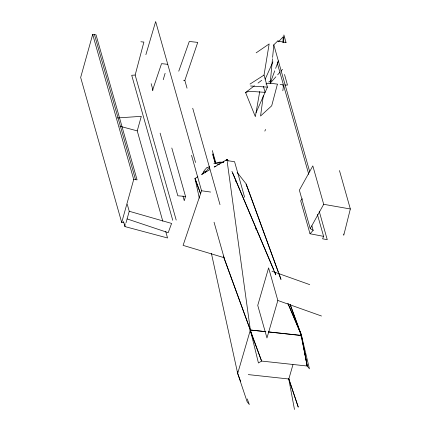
<?xml version="1.0" encoding="UTF-8"?>
<svg xmlns="http://www.w3.org/2000/svg" width="431" height="431" viewBox="0 0 431 431"><rect width="100%" height="100%" fill="white"/><g stroke="black" fill="none" stroke-linecap="round" stroke-linejoin="round"><path stroke-width="0.65" d="M283.69 42.243L283.9 34.938L286.071 42.626L277.683 41.02L273.804 44.819L272.618 57.398M282.973 42.68L283.178 36.834L278.394 41.807L277.968 40.74M165.72 231.522L167.546 237.977L124.963 226.593L125.082 223.614M265.911 83.916L270.189 83.221L272.494 58.724M282.833 90.774L283.35 86.798L282.806 84.891M263.298 95.725L260.566 116.02L271.697 105.805L277.354 84.422M256.057 112.615L267.43 87.137L264.025 75.096L269.154 43.935L256.159 52.841M259.737 91.517L255.351 116.639L245.557 92.487L254.403 85.812M235.558 181.435L235.8 180.11M339.466 170.557L350.338 208.981L343.76 235.288L343.399 234.006M176.198 220.063L135.162 75.042L143.9 42.06L140.889 41.775M92.687 34.421L133.723 179.447L137.069 179.862L96.032 34.841L92.687 34.421L80.662 77.456L121.704 222.482L123.481 222.655M162.799 221.2L137.236 130.879L141.293 116.332L117.307 117.959M121.704 222.482L133.723 179.447M126.03 222.762L129.235 211.265L127.296 204.407M277.839 300.472L266.967 337.979L257.743 305.385L268.615 267.877L277.839 300.472L321.504 316.02M247.238 398.955L249.333 404.553L247.13 401.708L237.68 373.451L250.357 330.022L227.272 162.137M288.813 379.048L292.972 364.615M301.086 336.821L301.495 335.404L290.192 304.469M145.883 54.656L155.656 21.55L195.539 162.498M163.225 79.708L165.116 73.302M171.813 148.005L185.519 196.444L184.263 200.695L182.986 196.17M152.391 90.699L161.539 63.643L167.761 64.332M191.52 155.295L201.552 190.761L183.089 245.374L224.088 257.679L214.051 222.213M187.043 88.177L184.845 80.408L197.732 42.394L189.284 41.457L178.752 71.19M277.451 84.131L270.189 83.221L274.73 70.856M275.641 68.384L278.372 60.96L277.375 63.416L308.779 174.393M317.372 214.331L323.6 236.355L322.609 238.806L327.258 239.695L319.193 211.19M265.184 79.196L272.92 61.865M264.833 131.105L265.577 129.445M203.109 173.779L204.429 171.188M310.239 228.602L323.697 204.31L312.825 165.892L299.367 190.184L310.239 228.602L313.17 230.359L310.008 233.758L300.66 200.722L302.465 198.777M223.113 162.509L223.926 161.496M270.189 83.221L275.905 76.777M277.666 74.8L279.864 72.322M280.743 71.331L282.504 69.348M207.112 167.32L204.246 170.536L202.398 174.167L202.182 173.407L203.524 173.289M258.05 83.064L261.692 80.311M207.295 167.971L209.401 166.495M268.723 82.03L270.959 80.565M250.012 84.067L264.025 75.096M197.861 176.758L195.011 178.445L199.311 198.185M201.282 174.733L209.832 169.674M214.396 166.975L226.938 159.556L227.46 160.795M213.846 163.468L219.616 162.115L223.495 162.239M214.164 167.002L215.996 166.237M245.557 92.487L249.247 91.27L265.103 92.358L263.373 86.248M217.407 164.545L219.767 164.103M135.162 75.042L131.708 75.28L172.745 220.306M221.739 162.826L219.799 162.767L215.252 163.613L212.731 154.562M284.627 84.982L287.488 85.106L284.514 74.477M250.551 85.979L267.43 87.137M185.519 196.444L177.825 195.787L160.1 133.141M223.371 256.154L250.357 330.022L264.968 331.563M307.158 365.865L301.495 335.404L268.292 331.908L301.56 335.577L287.897 303.349M265.868 331.698L249.91 329.963L261.595 361.07L307.244 366.021L309.436 368.834L301.463 335.528L307.228 365.989L301.113 335.523M248.294 374.604L288.775 378.994L298.257 407.123L288.818 378.838M183.558 80.268L184.845 80.408M280.091 84.465L282.731 84.794M225.936 160.461L234.566 161.69L244.598 197.156M201.552 190.761L210.614 192.048M323.697 204.31L350.338 208.981M285.22 42.13L285.974 42.27M310.008 233.758L323.6 236.355M119.818 126.224L137.236 130.879M129.235 211.265L171.597 223.43L168.209 232.675L127.102 218.932M271.983 271.191L309.733 284.632M228.155 160.952L226.927 159.389L227.713 161.248M237.142 172.416L246.133 183.875L278.421 272.3M232.702 173.025L273.927 270.329M274.45 271.568L275.765 274.671M288.107 303.796L301.495 335.404M231.932 171.333L273.971 270.496M274.499 271.74L275.813 274.838M211.384 253.326L237.68 373.451L240.713 381.537M278.889 273.534L280.958 279.245M278.426 272.484L246.128 184.091L246.559 186.057M278.884 273.744L280.964 279.428M290.187 304.679L301.49 335.62M223.377 256.127L261.595 361.07L258.433 362.988L250.357 330.022M273.804 44.819L309.776 171.942M311.888 225.822L313.17 230.359M212.321 150.559L215.796 162.826M212.769 153.824L215.328 162.864M192.722 108.235L220.004 204.655M205.63 171.096L205.792 171.673M151.152 83.668L152.978 90.133M94.47 34.599L135.506 179.625M123.503 221.432L124.963 226.593M255.761 228.069L256.052 229.373M288.775 378.994L294.475 409.45M237.406 371.457L237.68 373.451M226.905 159.47L227.121 160.887M205.145 172.815A16.125 12.946 -15.8 0 1 209.768 167.745M200.534 193.648L194.995 178.493L200.544 193.605"/></g></svg>
